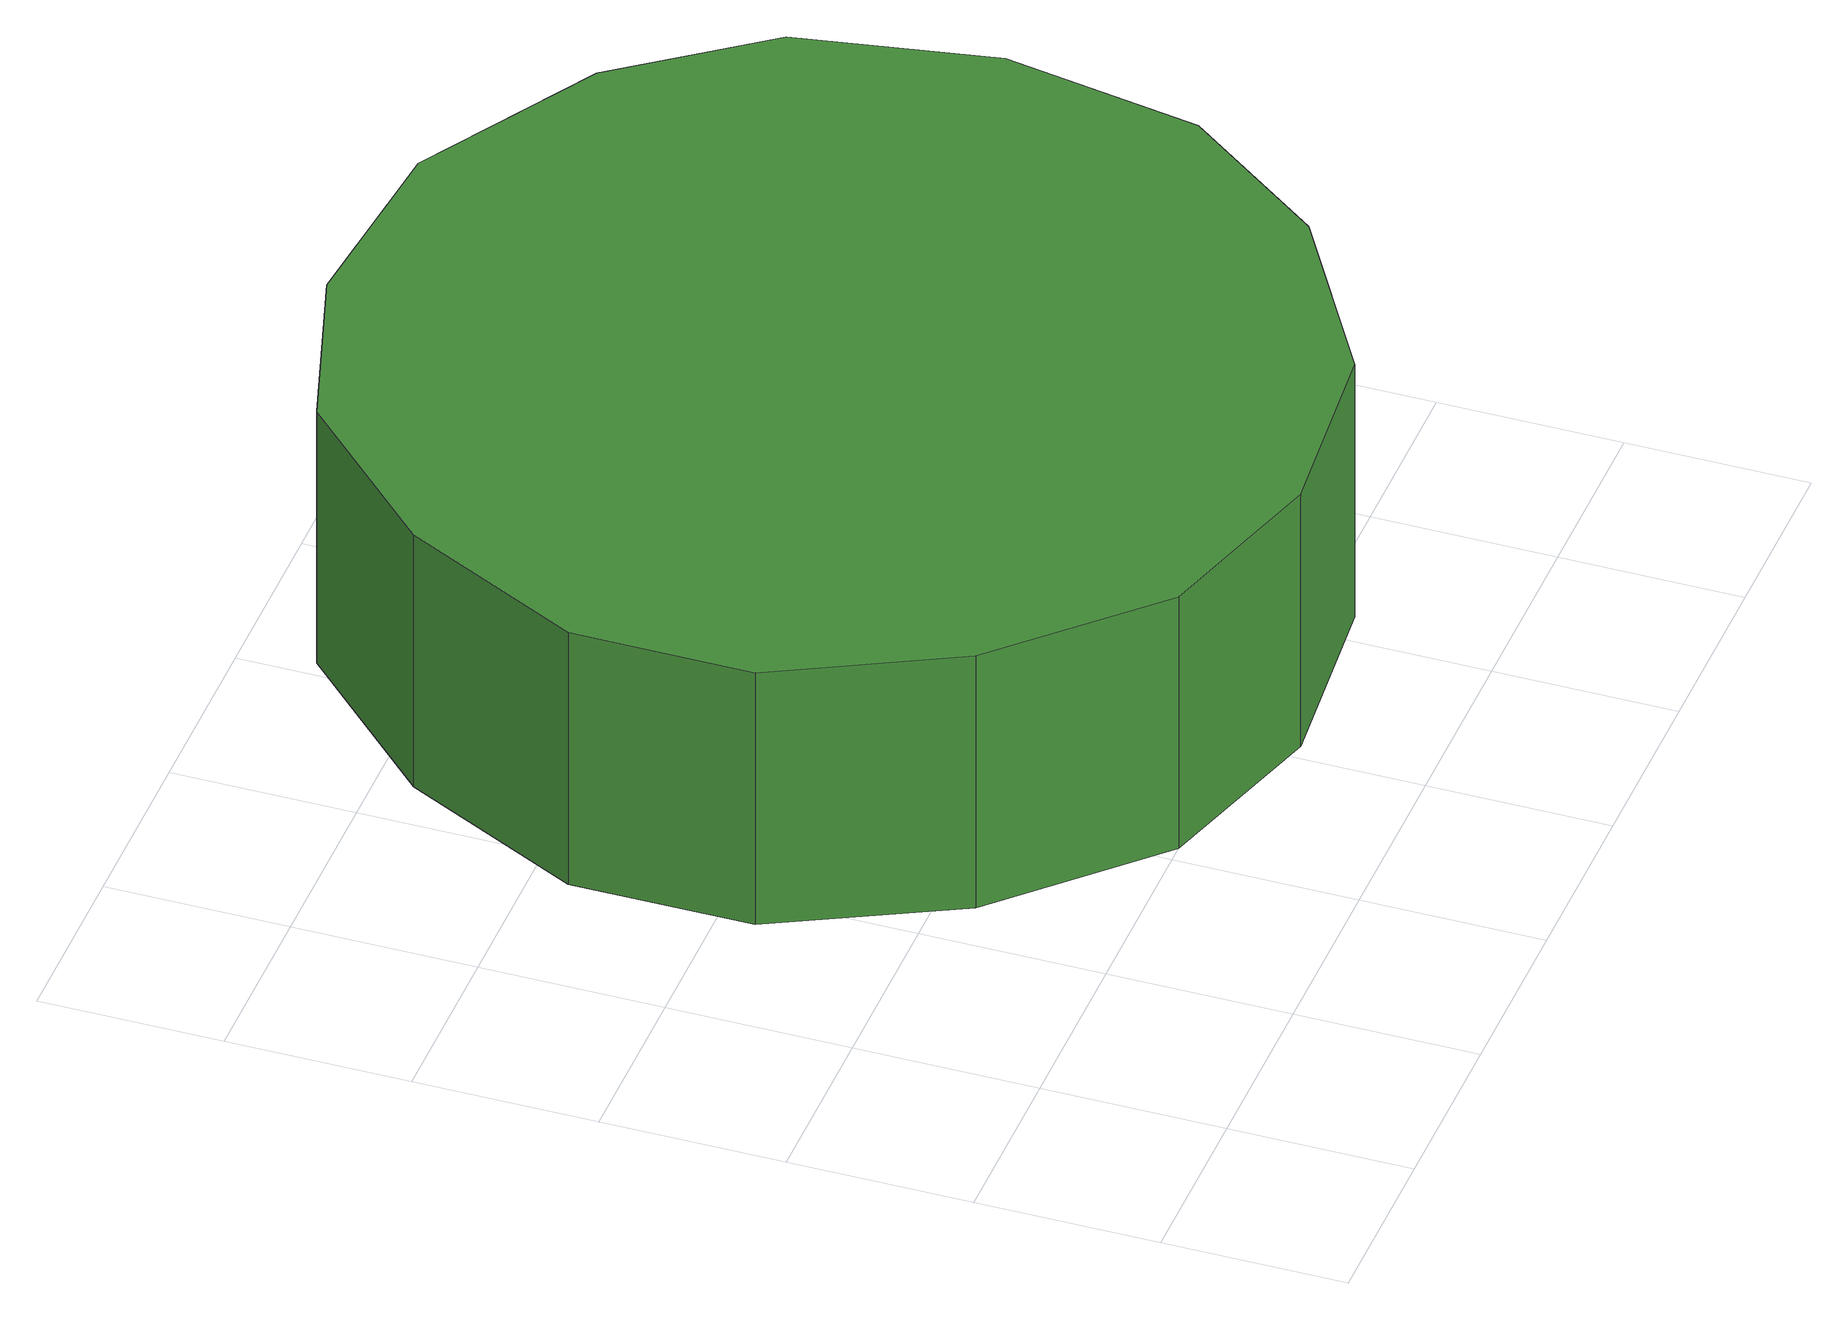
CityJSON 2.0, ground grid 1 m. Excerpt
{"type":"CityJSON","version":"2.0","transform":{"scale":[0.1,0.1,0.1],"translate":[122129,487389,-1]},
"CityObjects":{
"tree1":{"type":"SolitaryVegetationObject","attributes":{"function":"something"},"geometry":[{"type":"MultiSurface","lod":"1","boundaries":[[[0,1,2,3,4,5,6,7,8,9,10,11,12,13,14]],[[15,16,17,18,19,20,21,22,23,24,25,26,27,28,29]],[[0,29,28,1]],[[1,28,27,2]],[[2,27,26,3]],[[3,26,25,4]],[[4,25,24,5]],[[5,24,23,6]],[[6,23,22,7]],[[7,22,21,8]],[[8,21,20,9]],[[9,20,19,10]],[[10,19,18,11]],[[11,18,17,12]],[[12,17,16,13]],[[13,16,15,14]],[[14,15,29,0]]]}]},
"tree2":{"type":"SolitaryVegetationObject","attributes":{"function":"something"}},
"tree3":{"type":"SolitaryVegetationObject","attributes":{"function":"something"}}
},
"vertices":[
[60,33,24],[58,44,24],[52,52,24],[42,58,24],[31,59,24],[21,56,24],[13,48,24],[8,38,24],[8,28,24],[13,18,24],[21,10,24],[31,7,24],[42,8,24],[52,14,24],[58,22,24],[58,22,8],[52,14,8],[42,8,8],[31,7,8],[21,10,8],[13,18,8],[8,28,8],[8,38,8],[13,48,8],[21,56,8],[31,59,8],[42,58,8],[52,52,8],[58,44,8],[60,33,8]
]}
